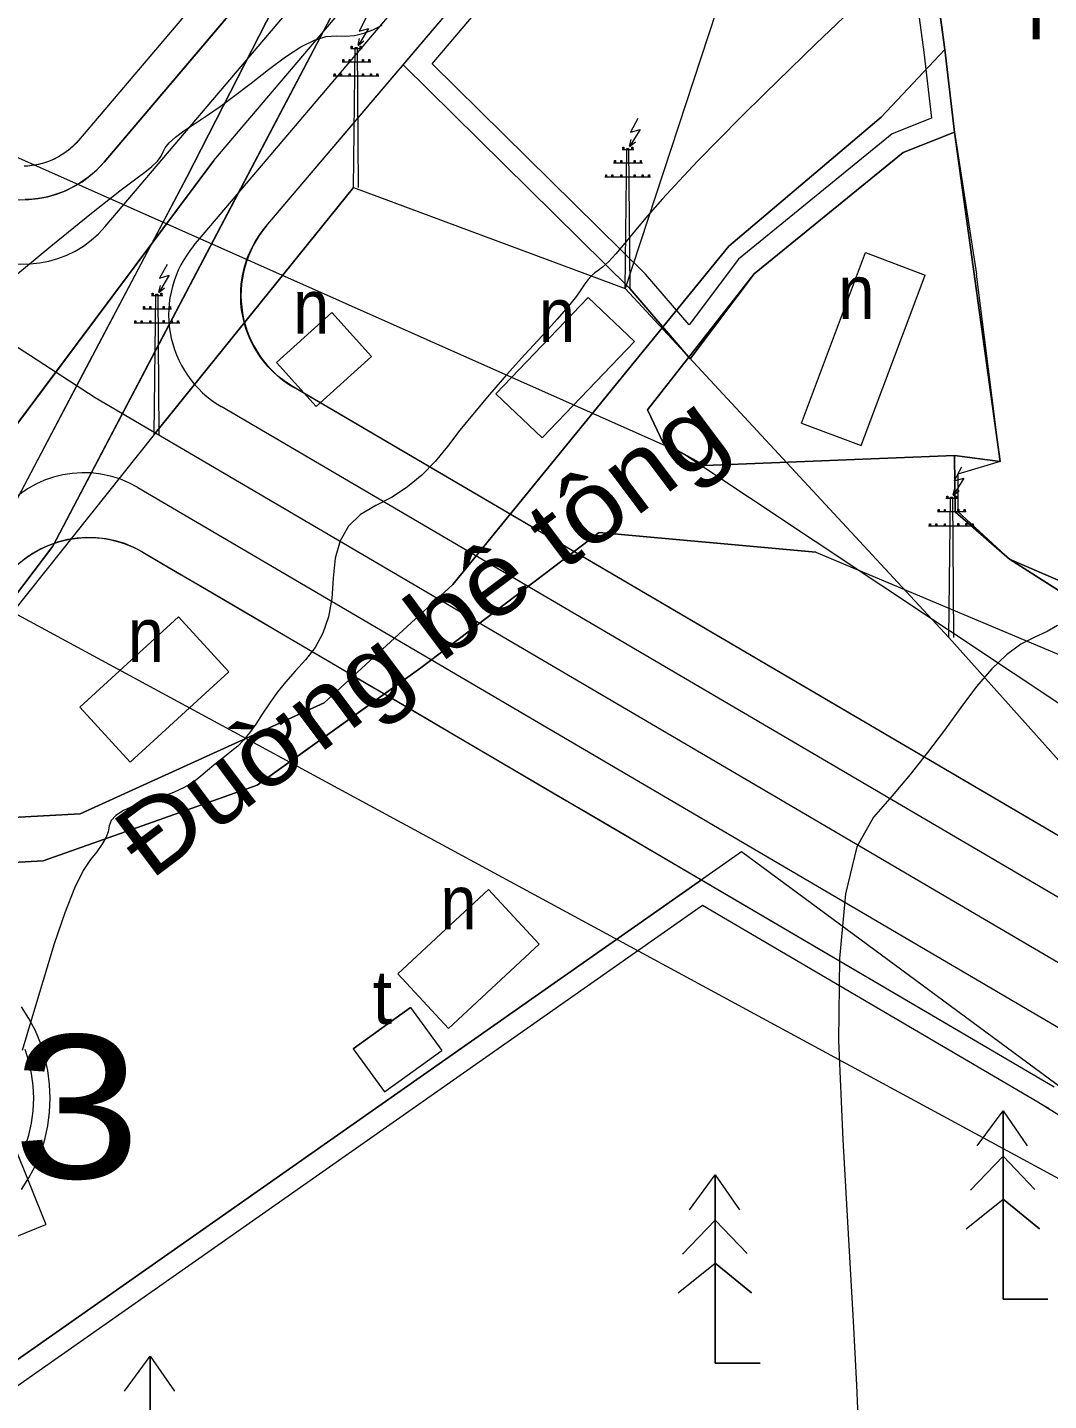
# Model space of a CAD drawing. Header units: metres. Extents: x 533049 to 537618, y 1849954 to 1852676.
# Drawn here: x 534812.5 to 534908.3, y 1851208.9 to 1851337.7 of the extents above; entities that cross this region are included whole.
import ezdxf

# ---------------------------------------------------------------- set-up
doc = ezdxf.new("R2010")
doc.units = ezdxf.units.M
doc.header["$LTSCALE"] = 2
for name, color, linetype, lineweight in [('11', 7, 'Continuous', 13), ('13', 7, 'Continuous', 13), ('20', 7, 'Continuous', 13), ('31', 7, 'Continuous', 13), ('38', 7, 'Continuous', 13), ('50', 7, 'Continuous', 13), ('51', 7, 'Continuous', 13), ('52', 7, 'Continuous', 13), ('54', 7, 'Continuous', 13), ('55', 7, 'Continuous', 13), ('56', 7, 'Continuous', 13), ('57', 7, 'Continuous', 13), ('60', 7, 'Continuous', 13)]:
    doc.layers.add(name, color=color, linetype=linetype, lineweight=lineweight)

msp = doc.modelspace()

# ---------------------------------------------------------------- linework, layer by layer
at = {"linetype": 'Continuous', "lineweight": 13}
msp.add_lwpolyline([(534899.44, 1851327.9), (534898.55, 1851335.65), (534896.62, 1851349.86), (534895.8, 1851364.88), (534947.28, 1851369.51), (534974.91, 1851368.6), (534973.59, 1851349.6), (534975.92, 1851326.78), (534969.19, 1851324.88), (534968.68, 1851278.85), (534958.61, 1851275.67), (534929.69, 1851277.02), (534927.1, 1851273.51), (534904.62, 1851287.85), (534899.51, 1851292.29), (534899.44, 1851297.57), (534903.73, 1851297.02)], close=True, dxfattribs=at)
at = {"layer": '11'}
for points in [[(534811.92, 1851228.71), (534812.62, 1851229.81), (534813.23, 1851230.96), (534813.73, 1851232.17), (534814.12, 1851233.41), (534814.4, 1851234.68), (534814.57, 1851235.98), (534814.63, 1851237.28), (534814.57, 1851238.58), (534814.4, 1851239.87), (534814.12, 1851241.15), (534813.73, 1851242.39), (534813.23, 1851243.6), (534812.62, 1851244.75), (534811.92, 1851245.85)], [(534812.27, 1851232.7), (534812.62, 1851233.81), (534812.88, 1851234.95), (534813.03, 1851236.11), (534813.08, 1851237.28), (534813.03, 1851238.45), (534812.88, 1851239.61), (534812.62, 1851240.75), (534812.27, 1851241.86)]]:
    msp.add_lwpolyline(points, dxfattribs=at)
at = {"layer": '13'}
msp.add_line((534829.97, 1851325.25), (534921.58, 1851433.16), dxfattribs=at)
for points in [[(534702.42, 1851378.61), (534818.85, 1851303.01)], [(534829.97, 1851325.25), (534790.11, 1851271.87)], [(534818.85, 1851303.01), (534913.46, 1851247.5)]]:
    msp.add_lwpolyline(points, dxfattribs=at)
at = {"layer": '20'}
for p, q in [((534896.62, 1851349.86), (534898.55, 1851335.65)), ((534899.44, 1851327.9), (534901.5, 1851314.58)), ((534885.09, 1851300.61), (534891.09, 1851316.6)), ((534885.09, 1851300.61), (534891.09, 1851316.6)), ((534891.09, 1851316.6), (534896.71, 1851314.49)), ((534890.71, 1851298.5), (534896.71, 1851314.49)), ((534856.44, 1851303.36), (534865.1, 1851312.4)), ((534869.43, 1851308.25), (534865.1, 1851312.4)), ((534841.04, 1851310.98), (534835.85, 1851306.29)), ((534869.43, 1851308.25), (534860.77, 1851299.21)), ((534860.77, 1851299.21), (534869.43, 1851308.25)), ((534844.77, 1851306.85), (534839.58, 1851302.16)), ((534839.58, 1851302.16), (534835.85, 1851306.29)), ((534860.77, 1851299.21), (534856.44, 1851303.36)), ((534885.09, 1851300.61), (534890.71, 1851298.5)), ((534904.62, 1851287.85), (534931.34, 1851270.81)), ((534904.62, 1851287.85), (534931.34, 1851270.81)), ((534817.41, 1851273.96), (534826.66, 1851282.42)), ((534831.39, 1851277.26), (534826.66, 1851282.42)), ((534822.13, 1851268.79), (534831.39, 1851277.26)), ((534822.13, 1851268.79), (534831.39, 1851277.26)), ((534822.13, 1851268.79), (534817.41, 1851273.96)), ((534855.74, 1851256.87), (534847.22, 1851248.96)), ((534847.22, 1851248.96), (534855.74, 1851256.87)), ((534855.74, 1851256.87), (534860.5, 1851251.74)), ((534851.98, 1851243.83), (534860.5, 1851251.74)), ((534847.22, 1851248.96), (534851.98, 1851243.83)), ((534848.43, 1851245.8), (534843.05, 1851241.92)), ((534843.05, 1851241.92), (534848.43, 1851245.8)), ((534848.43, 1851245.8), (534851.35, 1851241.74)), ((534843.05, 1851241.92), (534845.97, 1851237.87)), ((534845.97, 1851237.87), (534851.35, 1851241.74)), ((534808.98, 1851238.41), (534814.21, 1851225.42)), ((534807.04, 1851222.53), (534814.21, 1851225.42))]:
    msp.add_line(p, q, dxfattribs=at)
msp.add_lwpolyline([(534841.04, 1851310.98), (534844.77, 1851306.85), (534841.04, 1851310.98)], dxfattribs=at)
at = {"layer": '31'}
for points in [[(534807.27, 1851207.32), (534875.8, 1851255.39), (534907.26, 1851236.94), (534907.78, 1851236.63), (534908.29, 1851236.33)], [(534807.27, 1851207.32), (534875.8, 1851255.39), (534907.26, 1851236.94), (534914.68, 1851232.35)]]:
    msp.add_lwpolyline(points, dxfattribs=at)
at = {"layer": '38'}
for points in [[(534900.68, 1851425.37), (534817.28, 1851327.13), (534816.88, 1851326.7), (534816.45, 1851326.31), (534815.99, 1851325.95), (534815.5, 1851325.64), (534814.98, 1851325.37), (534814.45, 1851325.14), (534813.89, 1851324.96), (534813.33, 1851324.83), (534812.75, 1851324.74), (534812.17, 1851324.71)], [(534900.68, 1851425.37), (534817.28, 1851327.13), (534817.05, 1851326.87), (534816.81, 1851326.63), (534816.56, 1851326.4), (534816.3, 1851326.18), (534816.02, 1851325.98), (534815.74, 1851325.79), (534815.45, 1851325.61), (534815.15, 1851325.45), (534814.84, 1851325.3), (534814.52, 1851325.17), (534814.2, 1851325.05), (534813.88, 1851324.95), (534813.54, 1851324.87), (534813.21, 1851324.81), (534812.87, 1851324.76), (534812.53, 1851324.72), (534812.19, 1851324.71)]]:
    msp.add_lwpolyline(points, dxfattribs=at)
at = {"layer": '50'}
msp.add_lwpolyline([(536135.62, 1851789.73), (535515.36, 1851926.72), (535258.49, 1851965.9), (535022.43, 1852017.88), (534680.94, 1852158.74), (534430.49, 1852265.01), (534355.97, 1852086.41), (534346.15, 1851984.65), (534462.32, 1851750.84), (534498.61, 1851623.52), (534531.69, 1851526.54), (534597.01, 1851432.26), (534785.89, 1851296.54), (534919.76, 1851224.01), (534977.19, 1851164.91), (535024.77, 1851103.67), (535103, 1851049.68), (535187.68, 1851009.38), (535275.89, 1851002.01), (535384.77, 1851022.15), (535615.7, 1851282.83), (535719.73, 1851373.89), (535864.09, 1851423.05), (536000.84, 1851463.59)], dxfattribs=at)
at = {"layer": '51'}
msp.add_lwpolyline([(534894.62, 1851349.67), (534896.56, 1851335.4), (534897.28, 1851329.2), (534893.6, 1851327.74), (534879.2, 1851316), (534874.57, 1851309.82), (534870.45, 1851314.59), (534850.46, 1851334.32), (534919.08, 1851415.15)], dxfattribs=at)
msp.add_lwpolyline([(534894.62, 1851349.67), (534896.56, 1851335.4), (534897.28, 1851329.2), (534893.6, 1851327.74), (534879.2, 1851316), (534874.57, 1851309.82), (534870.45, 1851314.59), (534850.46, 1851334.32), (534919.08, 1851415.15)], dxfattribs=at)
msp.add_lwpolyline([(534899.44, 1851327.9), (534898.55, 1851335.65), (534896.62, 1851349.86), (534895.8, 1851364.88), (534947.28, 1851369.51), (534974.91, 1851368.6), (534973.59, 1851349.6), (534975.92, 1851326.78), (534969.19, 1851324.88), (534968.68, 1851278.85), (534958.61, 1851275.67), (534929.69, 1851277.02), (534927.1, 1851273.51), (534904.62, 1851287.85), (534899.51, 1851292.29), (534899.44, 1851297.57), (534903.73, 1851297.02)], close=True, dxfattribs=at)
at = {"layer": '52'}
for points in [[(534918.64, 1851256.35), (534837.41, 1851304), (534836.68, 1851304.47), (534835.99, 1851305.01), (534835.35, 1851305.6), (534834.77, 1851306.25), (534834.25, 1851306.94), (534833.78, 1851307.68), (534833.39, 1851308.46), (534833.06, 1851309.26), (534832.81, 1851310.1), (534832.63, 1851310.95), (534832.52, 1851311.81), (534832.49, 1851312.68), (534832.54, 1851313.55), (534832.66, 1851314.41), (534832.85, 1851315.26), (534833.12, 1851316.09), (534833.47, 1851316.89), (534833.88, 1851317.66), (534834.35, 1851318.39), (534834.89, 1851319.07), (534847.73, 1851334.2), (534868.99, 1851313.22), (534874.67, 1851306.63), (534880.65, 1851314.61), (534894.62, 1851325.99), (534899.44, 1851327.9), (534903.73, 1851297.02), (534899.77, 1851295.83), (534899.76, 1851292.31), (534904.62, 1851287.85), (534927.1, 1851273.51)], [(534812.02, 1851287.71), (534812.71, 1851288.21), (534813.45, 1851288.66), (534814.22, 1851289.04), (534815.02, 1851289.35), (534815.84, 1851289.59), (534816.69, 1851289.76), (534817.54, 1851289.86), (534818.4, 1851289.88), (534819.25, 1851289.83), (534820.1, 1851289.71), (534820.94, 1851289.51), (534821.76, 1851289.25), (534822.55, 1851288.91), (534823.3, 1851288.51), (534875.71, 1851257.77), (534806.16, 1851208.99)]]:
    msp.add_lwpolyline(points, dxfattribs=at)
at = {"layer": '54'}
for p, q in [((534819.79, 1851319.06), (534908.96, 1851424.1)), ((534828.1, 1851317.26), (534916.65, 1851421.57)), ((534916.11, 1851252.03), (534830.66, 1851302.16)), ((534822.84, 1851294.58), (534910.8, 1851242.98))]:
    msp.add_line(p, q, dxfattribs=at)
for centre, start, end in [((534812.17, 1851325.52), 237.0035, 319.671), ((534835.73, 1851310.78), 139.671, 239.602), ((534817.79, 1851285.95), 59.602, 143.2507)]:
    msp.add_arc(centre, 10, start, end, dxfattribs=at)
at = {"layer": '55'}
for p, q in [((534819.67, 1851325.09), (534903.07, 1851423.34)), ((534834.89, 1851319.07), (534917.55, 1851416.45)), ((534918.64, 1851256.35), (534837.45, 1851303.98)), ((534823.3, 1851288.51), (534908.27, 1851238.66))]:
    msp.add_line(p, q, dxfattribs=at)
for centre, start, end in [((534812.05, 1851331.56), 237.0035, 319.671), ((534842.52, 1851312.6), 139.671, 239.602), ((534818.25, 1851279.88), 59.602, 143.2507)]:
    msp.add_arc(centre, 10, start, end, dxfattribs=at)
at = {"layer": '56'}
msp.add_line((534790.11, 1851271.87), (534829.97, 1851325.25), dxfattribs=at)
at = {"layer": '57'}
for p, q in [((534896.62, 1851349.86), (534898.55, 1851335.65)), ((534843.88, 1851344.28), (534814.88, 1851289.06)), ((534843.5, 1851336.06), (534843.65, 1851336.67)), ((534842.81, 1851335.75), (534843.89, 1851335.75)), ((534842, 1851334.5), (534844.71, 1851334.5)), ((534841.18, 1851333.17), (534845.46, 1851333.17)), ((534899.44, 1851327.9), (534901.5, 1851314.58)), ((534868.28, 1851326.28), (534869.37, 1851326.28)), ((534868.97, 1851326.59), (534869.12, 1851327.2)), ((534867.47, 1851325.03), (534870.18, 1851325.03)), ((534866.65, 1851323.7), (534870.94, 1851323.7)), ((534843.08, 1851322.7), (534824.38, 1851299.54)), ((534885.09, 1851300.61), (534891.09, 1851316.6)), ((534885.09, 1851300.61), (534891.09, 1851316.6)), ((534891.09, 1851316.6), (534896.71, 1851314.49)), ((534824.81, 1851312.9), (534824.96, 1851313.51)), ((534890.71, 1851298.5), (534896.71, 1851314.49)), ((534824.11, 1851312.59), (534825.2, 1851312.59)), ((534856.44, 1851303.36), (534865.1, 1851312.4)), ((534869.43, 1851308.25), (534865.1, 1851312.4)), ((534898.92, 1851280.5), (534868.55, 1851313.22)), ((534823.3, 1851311.34), (534826.01, 1851311.34)), ((534841.04, 1851310.98), (534835.85, 1851306.29)), ((534841.04, 1851310.98), (534844.77, 1851306.85)), ((534844.77, 1851306.85), (534841.04, 1851310.98)), ((534822.49, 1851310.01), (534826.77, 1851310.01)), ((534869.43, 1851308.25), (534860.77, 1851299.21)), ((534860.77, 1851299.21), (534869.43, 1851308.25)), ((534844.77, 1851306.85), (534839.58, 1851302.16)), ((534839.58, 1851302.16), (534835.85, 1851306.29)), ((534860.77, 1851299.21), (534856.44, 1851303.36)), ((534885.09, 1851300.61), (534890.71, 1851298.5)), ((534824.38, 1851299.54), (534790.22, 1851256.74)), ((534876.02, 1851296.63), (534899.44, 1851297.57)), ((534899.34, 1851293.87), (534899.49, 1851294.48)), ((534898.65, 1851293.56), (534899.73, 1851293.56)), ((534897.84, 1851292.31), (534900.55, 1851292.31)), ((534897.02, 1851290.98), (534901.3, 1851290.98)), ((534904.62, 1851287.85), (534931.34, 1851270.81)), ((534904.62, 1851287.85), (534931.34, 1851270.81)), ((534817.41, 1851273.96), (534826.66, 1851282.42)), ((534831.39, 1851277.26), (534826.66, 1851282.42)), ((534898.92, 1851280.5), (534930.77, 1851244.81)), ((534822.13, 1851268.79), (534831.39, 1851277.26)), ((534822.13, 1851268.79), (534831.39, 1851277.26)), ((534822.13, 1851268.79), (534817.41, 1851273.96)), ((534855.74, 1851256.87), (534847.22, 1851248.96)), ((534847.22, 1851248.96), (534855.74, 1851256.87)), ((534855.74, 1851256.87), (534860.5, 1851251.74)), ((534851.98, 1851243.83), (534860.5, 1851251.74)), ((534847.22, 1851248.96), (534851.98, 1851243.83)), ((534848.43, 1851245.8), (534843.05, 1851241.92)), ((534843.05, 1851241.92), (534848.43, 1851245.8)), ((534848.43, 1851245.8), (534851.35, 1851241.74)), ((534843.05, 1851241.92), (534845.97, 1851237.87)), ((534845.97, 1851237.87), (534851.35, 1851241.74)), ((534808.98, 1851238.41), (534814.21, 1851225.42)), ((534904.01, 1851236.09), (534904.01, 1851218.42)), ((534900.95, 1851228.65), (534904.01, 1851231.85)), ((534906.99, 1851228.72), (534904.01, 1851231.85)), ((534877.01, 1851230.09), (534877.01, 1851212.42)), ((534900.53, 1851225.03), (534904.01, 1851227.81)), ((534907.42, 1851225.03), (534904.01, 1851227.81)), ((534873.95, 1851222.65), (534877.01, 1851225.85)), ((534879.99, 1851222.72), (534877.01, 1851225.85)), ((534807.04, 1851222.53), (534814.21, 1851225.42)), ((534873.53, 1851219.03), (534877.01, 1851221.81)), ((534880.42, 1851219.03), (534877.01, 1851221.81)), ((534904.01, 1851218.42), (534908.22, 1851218.42)), ((534824.01, 1851213.09), (534824.01, 1851195.42)), ((534877.01, 1851212.42), (534881.22, 1851212.42))]:
    msp.add_line(p, q, dxfattribs=at)
for points in [[(534435.02, 1852302.37), (534325.71, 1852049.19), (534353.83, 1851932.14), (534451.75, 1851760.49), (534494.45, 1851609.32), (534521.83, 1851454.44), (534874.05, 1851297.73), (534980, 1851227.29), (535025.24, 1851130.42), (535137.95, 1851046.53), (535351.89, 1851022.3), (535580.63, 1851242.44), (535635.17, 1851288.02), (535713.4, 1851370.26), (536002.39, 1851411.84), (536158.13, 1851571.22), (536125.74, 1851798.92), (536134.24, 1851845.92), (534499.3, 1852312.5)], [(534842.87, 1851335.76), (534842.87, 1851335.96), (534842.96, 1851335.96), (534842.96, 1851335.76)], [(534843.71, 1851335.76), (534843.71, 1851335.96), (534843.8, 1851335.96), (534843.8, 1851335.76)], [(534842.07, 1851334.5), (534842.07, 1851334.7), (534842.16, 1851334.7), (534842.16, 1851334.5)], [(534842.66, 1851334.5), (534842.66, 1851334.7), (534842.75, 1851334.7), (534842.75, 1851334.5)], [(534843.92, 1851334.51), (534843.92, 1851334.71), (534844.01, 1851334.71), (534844.01, 1851334.51)], [(534844.51, 1851334.5), (534844.51, 1851334.7), (534844.6, 1851334.7), (534844.6, 1851334.5)], [(534841.26, 1851333.17), (534841.26, 1851333.37), (534841.35, 1851333.37), (534841.35, 1851333.17)], [(534841.85, 1851333.17), (534841.85, 1851333.37), (534841.94, 1851333.37), (534841.94, 1851333.17)], [(534842.66, 1851333.17), (534842.66, 1851333.37), (534842.75, 1851333.37), (534842.75, 1851333.17)], [(534843.92, 1851333.18), (534843.92, 1851333.38), (534844.01, 1851333.38), (534844.01, 1851333.18)], [(534844.68, 1851333.18), (534844.68, 1851333.38), (534844.77, 1851333.38), (534844.77, 1851333.18)], [(534845.27, 1851333.17), (534845.27, 1851333.37), (534845.36, 1851333.37), (534845.36, 1851333.17)], [(534868.35, 1851326.29), (534868.35, 1851326.49), (534868.44, 1851326.49), (534868.44, 1851326.29)], [(534869.18, 1851326.29), (534869.18, 1851326.49), (534869.27, 1851326.49), (534869.27, 1851326.29)], [(534867.55, 1851325.03), (534867.55, 1851325.23), (534867.64, 1851325.23), (534867.64, 1851325.03)], [(534868.14, 1851325.03), (534868.14, 1851325.23), (534868.23, 1851325.23), (534868.23, 1851325.03)], [(534869.39, 1851325.04), (534869.39, 1851325.24), (534869.48, 1851325.24), (534869.48, 1851325.04)], [(534869.98, 1851325.03), (534869.98, 1851325.23), (534870.07, 1851325.23), (534870.07, 1851325.03)], [(534866.73, 1851323.69), (534866.73, 1851323.9), (534866.82, 1851323.9), (534866.82, 1851323.69)], [(534867.32, 1851323.69), (534867.32, 1851323.9), (534867.41, 1851323.9), (534867.41, 1851323.69)], [(534868.14, 1851323.69), (534868.14, 1851323.9), (534868.23, 1851323.9), (534868.23, 1851323.69)], [(534869.39, 1851323.71), (534869.39, 1851323.91), (534869.48, 1851323.91), (534869.48, 1851323.71)], [(534870.15, 1851323.71), (534870.15, 1851323.91), (534870.24, 1851323.91), (534870.24, 1851323.71)], [(534870.74, 1851323.69), (534870.74, 1851323.9), (534870.83, 1851323.9), (534870.83, 1851323.69)], [(534824.18, 1851312.6), (534824.18, 1851312.8), (534824.27, 1851312.8), (534824.27, 1851312.6)], [(534825.01, 1851312.6), (534825.01, 1851312.8), (534825.1, 1851312.8), (534825.1, 1851312.6)], [(534823.38, 1851311.34), (534823.38, 1851311.54), (534823.47, 1851311.54), (534823.47, 1851311.34)], [(534823.97, 1851311.34), (534823.97, 1851311.54), (534824.06, 1851311.54), (534824.06, 1851311.34)], [(534825.23, 1851311.35), (534825.23, 1851311.55), (534825.32, 1851311.55), (534825.32, 1851311.35)], [(534825.82, 1851311.34), (534825.82, 1851311.54), (534825.91, 1851311.54), (534825.91, 1851311.34)], [(534822.56, 1851310.01), (534822.56, 1851310.21), (534822.65, 1851310.21), (534822.65, 1851310.01)], [(534823.15, 1851310.01), (534823.15, 1851310.21), (534823.24, 1851310.21), (534823.24, 1851310.01)], [(534823.97, 1851310.01), (534823.97, 1851310.21), (534824.06, 1851310.21), (534824.06, 1851310.01)], [(534825.23, 1851310.02), (534825.23, 1851310.22), (534825.32, 1851310.22), (534825.32, 1851310.02)], [(534825.98, 1851310.02), (534825.98, 1851310.22), (534826.07, 1851310.22), (534826.07, 1851310.02)], [(534826.57, 1851310.01), (534826.57, 1851310.21), (534826.66, 1851310.21), (534826.66, 1851310.01)], [(534898.72, 1851293.56), (534898.72, 1851293.76), (534898.81, 1851293.76), (534898.81, 1851293.56)], [(534899.55, 1851293.56), (534899.55, 1851293.76), (534899.64, 1851293.76), (534899.64, 1851293.56)], [(534897.91, 1851292.31), (534897.91, 1851292.51), (534898, 1851292.51), (534898, 1851292.31)], [(534898.5, 1851292.31), (534898.5, 1851292.51), (534898.59, 1851292.51), (534898.59, 1851292.31)], [(534899.76, 1851292.32), (534899.76, 1851292.52), (534899.85, 1851292.52), (534899.85, 1851292.32)], [(534900.35, 1851292.31), (534900.35, 1851292.51), (534900.44, 1851292.51), (534900.44, 1851292.31)], [(534897.1, 1851290.97), (534897.1, 1851291.17), (534897.19, 1851291.17), (534897.19, 1851290.97)], [(534897.69, 1851290.97), (534897.69, 1851291.17), (534897.78, 1851291.17), (534897.78, 1851290.97)], [(534898.5, 1851290.97), (534898.5, 1851291.17), (534898.59, 1851291.17), (534898.59, 1851290.97)], [(534899.76, 1851290.99), (534899.76, 1851291.19), (534899.85, 1851291.19), (534899.85, 1851290.99)], [(534900.52, 1851290.99), (534900.52, 1851291.19), (534900.61, 1851291.19), (534900.61, 1851290.99)], [(534901.11, 1851290.97), (534901.11, 1851291.17), (534901.2, 1851291.17), (534901.2, 1851290.97)]]:
    msp.add_lwpolyline(points, close=True, dxfattribs=at)
for points in [[(534929.43, 1851445.52), (534922.76, 1851435.15), (534911.74, 1851426.27), (534871.11, 1851402.82), (534854.13, 1851380.8), (534838.65, 1851345.88), (534837.64, 1851343.62), (534827.43, 1851323.69), (534817.99, 1851305.81), (534808.55, 1851287.92)], [(534800.26, 1851269.79), (534814.88, 1851289.06), (534824.82, 1851308), (534834.77, 1851326.94), (534843.88, 1851344.28), (534862.95, 1851386), (534879.89, 1851402.41), (534914.73, 1851422.48), (534931.82, 1851438.05)], [(534808.55, 1851287.92), (534827.43, 1851323.69), (534837.64, 1851343.62), (534854.13, 1851380.8), (534871.11, 1851402.82), (534894.07, 1851416.56), (534911.74, 1851426.27)], [(534814.88, 1851289.06), (534843.88, 1851344.28), (534862.95, 1851386)], [(534891.33, 1851382.55), (534868.55, 1851313.22), (534898.92, 1851280.5)], [(534809.71, 1851313.1), (534814.68, 1851317.19), (534818.5, 1851320.3), (534821.16, 1851322.41), (534822.66, 1851323.53), (534823.5, 1851324.14), (534824.17, 1851324.69), (534824.68, 1851325.19), (534825.03, 1851325.64), (534825.21, 1851326.04), (534825.4, 1851326.44), (534825.79, 1851326.91), (534826.38, 1851327.44), (534827.17, 1851328.03), (534828.15, 1851328.68), (534829.3, 1851329.43), (534830.57, 1851330.32), (534831.95, 1851331.34), (534833.46, 1851332.49), (534835.09, 1851333.77), (534836.7, 1851334.98), (534838.14, 1851335.9), (534839.42, 1851336.53), (534840.52, 1851336.87), (534841.46, 1851336.92), (534842.32, 1851336.89), (534843.17, 1851336.98), (534844.03, 1851337.18), (534844.89, 1851337.51), (534845.76, 1851337.95)], [(534844.27, 1851338.66), (534843.59, 1851337.37), (534844.48, 1851337.63), (534843.5, 1851336.03), (534844.05, 1851336.47)], [(534889.05, 1851338.66), (534886.48, 1851336.2), (534884.02, 1851333.83), (534881.67, 1851331.54), (534879.45, 1851329.33), (534877.33, 1851327.2), (534875.38, 1851325.2), (534873.62, 1851323.34), (534872.06, 1851321.64), (534870.69, 1851320.09), (534869.52, 1851318.69), (534868.52, 1851317.48), (534867.67, 1851316.5), (534866.98, 1851315.75), (534866.43, 1851315.22), (534866.04, 1851314.92)], [(534915.86, 1851280.68), (534904.62, 1851287.85), (534899.51, 1851292.29), (534899.44, 1851297.57), (534876.02, 1851296.63), (534872.14, 1851298.7), (534870.64, 1851301.85), (534880.65, 1851314.61), (534894.62, 1851325.99), (534899.44, 1851327.9), (534898.55, 1851335.65), (534892.56, 1851329.31), (534878.27, 1851317.22), (534871.99, 1851309.52), (534865.33, 1851301.34), (534852.39, 1851285.47), (534840.33, 1851274.37), (534817.43, 1851263.96), (534802.49, 1851263.13)], [(534898.55, 1851335.65), (534892.56, 1851329.31), (534878.27, 1851317.22), (534852.39, 1851285.47), (534840.33, 1851274.37)], [(534840.33, 1851274.37), (534852.39, 1851285.47), (534878.27, 1851317.22), (534892.56, 1851329.31), (534898.55, 1851335.65)], [(534843.08, 1851322.7), (534843.23, 1851335.85), (534843.41, 1851335.85), (534843.51, 1851322.7)], [(534869.74, 1851329.19), (534869.06, 1851327.9), (534869.95, 1851328.16), (534868.97, 1851326.55), (534869.53, 1851327)], [(534899.44, 1851327.9), (534894.62, 1851325.99), (534880.65, 1851314.61), (534870.64, 1851301.85), (534872.14, 1851298.7)], [(534899.44, 1851327.9), (534894.62, 1851325.99), (534880.65, 1851314.61), (534870.64, 1851301.85), (534872.14, 1851298.7)], [(534868.55, 1851313.22), (534868.71, 1851326.38), (534868.88, 1851326.38), (534868.99, 1851313.22)], [(534824.38, 1851299.54), (534843.08, 1851322.7), (534868.55, 1851313.22)], [(534866.04, 1851314.92), (534865.72, 1851314.7), (534865.4, 1851314.42), (534865.08, 1851314.07), (534864.77, 1851313.66), (534864.45, 1851313.19), (534863.99, 1851312.53), (534863.23, 1851311.59), (534862.17, 1851310.36), (534860.81, 1851308.84), (534859.16, 1851307.03), (534857.42, 1851305.12), (534855.83, 1851303.3), (534854.38, 1851301.57), (534853.06, 1851299.94), (534851.88, 1851298.4), (534850.73, 1851296.99), (534849.48, 1851295.73), (534848.13, 1851294.62), (534846.69, 1851293.67), (534845.16, 1851292.88), (534843.74, 1851292.03), (534842.62, 1851290.93), (534841.82, 1851289.57), (534841.34, 1851287.95), (534841.16, 1851286.07), (534841.04, 1851284.16), (534840.72, 1851282.44), (534840.2, 1851280.91), (534839.49, 1851279.56), (534838.57, 1851278.41), (534837.59, 1851277.35), (534836.7, 1851276.32), (534835.89, 1851275.29), (534835.16, 1851274.28), (534834.51, 1851273.29), (534833.91, 1851272.36), (534833.33, 1851271.56), (534832.76, 1851270.87), (534832.21, 1851270.3), (534831.66, 1851269.85), (534831.12, 1851269.44), (534830.56, 1851269), (534829.98, 1851268.53), (534829.38, 1851268.02), (534828.76, 1851267.48), (534828.05, 1851266.94), (534827.2, 1851266.43), (534826.19, 1851265.95), (534825.03, 1851265.51), (534823.72, 1851265.1), (534822.47, 1851264.7), (534821.49, 1851264.27), (534820.78, 1851263.81), (534820.33, 1851263.33), (534820.16, 1851262.82), (534820.06, 1851262.28), (534819.83, 1851261.7), (534819.48, 1851261.07), (534819.01, 1851260.4), (534818.41, 1851259.68), (534817.71, 1851258.63), (534816.9, 1851256.97), (534816.01, 1851254.68), (534815.01, 1851251.76), (534813.92, 1851248.23), (534812.87, 1851244.69), (534812, 1851241.74)], [(534825.58, 1851315.5), (534824.89, 1851314.21), (534825.79, 1851314.47), (534824.81, 1851312.87), (534825.36, 1851313.31)], [(534929.69, 1851277.02), (534904.62, 1851287.85), (534899.51, 1851292.29), (534899.44, 1851297.57), (534903.73, 1851297.02), (534901.5, 1851314.58)], [(534824.38, 1851299.54), (534824.54, 1851312.7), (534824.71, 1851312.7), (534824.82, 1851299.54)], [(534872.08, 1851298.82), (534876.02, 1851296.63), (534899.44, 1851297.57)], [(534903.73, 1851297.02), (534899.44, 1851297.57), (534899.51, 1851292.29), (534904.62, 1851287.85), (534929.69, 1851277.02)], [(534900.11, 1851296.47), (534899.43, 1851295.18), (534900.32, 1851295.44), (534899.34, 1851293.83), (534899.9, 1851294.28)], [(534898.92, 1851280.5), (534899.08, 1851293.66), (534899.25, 1851293.66), (534899.36, 1851280.5)], [(534799.93, 1851258.77), (534813.95, 1851259.54), (534834.05, 1851266.63), (534841.72, 1851272.14), (534849.39, 1851277.65), (534860.15, 1851285.81), (534866.13, 1851290.34), (534886.44, 1851288.51), (534915.17, 1851276.39), (534941.28, 1851257.6), (534974.04, 1851228.67), (534995.5, 1851189.06), (535015.94, 1851147.12), (535028.65, 1851128.5), (535035.83, 1851122.25), (535097.02, 1851068.93), (535125.37, 1851047.07)], [(534834.05, 1851266.63), (534849.39, 1851277.65), (534866.13, 1851290.34), (534886.44, 1851288.51)], [(534886.44, 1851288.51), (534866.13, 1851290.34), (534849.39, 1851277.65), (534834.05, 1851266.63)], [(534814.88, 1851289.06), (534800.26, 1851269.79), (534802.49, 1851263.13), (534817.43, 1851263.96), (534840.33, 1851274.37)], [(534886.44, 1851288.51), (534915.17, 1851276.39), (534941.28, 1851257.6), (534974.04, 1851228.67)], [(534909.11, 1851281.61), (534908.15, 1851281.07), (534906.98, 1851280.54), (534905.67, 1851279.87), (534904.33, 1851278.88), (534902.94, 1851277.55), (534901.51, 1851275.9), (534900.03, 1851273.92), (534898.51, 1851271.79), (534896.92, 1851269.7), (534895.29, 1851267.65), (534893.59, 1851265.63), (534891.84, 1851263.64), (534890.3, 1851260.86), (534889.24, 1851256.44), (534888.67, 1851250.38), (534888.57, 1851242.69), (534888.96, 1851233.36), (534889.52, 1851224.04), (534889.96, 1851216.38), (534890.26, 1851210.36), (534890.44, 1851206)], [(534817.43, 1851263.96), (534802.49, 1851263.13), (534800.26, 1851269.79)], [(534834.05, 1851266.63), (534813.95, 1851259.54), (534799.93, 1851258.77), (534784.6, 1851258.29), (534760.42, 1851244.7)], [(534813.95, 1851259.54), (534799.93, 1851258.77), (534784.6, 1851258.29), (534760.42, 1851244.7)], [(534874.81, 1850936.33), (534917.14, 1851059.31), (534938.82, 1851087.22), (534987.34, 1851080.58), (535015.73, 1851103.31), (534972.89, 1851156.54), (534930.56, 1851222.68), (534879.46, 1851260.4), (534806.16, 1851208.99)], [(534901.59, 1851232.8), (534904.01, 1851236.09), (534906.28, 1851232.8)], [(534901.59, 1851232.8), (534904.01, 1851236.09), (534906.28, 1851232.8)], [(534908.22, 1851218.42), (534904.01, 1851218.42), (534904.01, 1851236.09)], [(534900.95, 1851228.65), (534904.01, 1851231.85), (534906.99, 1851228.72)], [(534874.59, 1851226.8), (534877.01, 1851230.09), (534879.28, 1851226.8)], [(534874.59, 1851226.8), (534877.01, 1851230.09), (534879.28, 1851226.8)], [(534881.22, 1851212.42), (534877.01, 1851212.42), (534877.01, 1851230.09)], [(534900.53, 1851225.03), (534904.01, 1851227.81), (534907.42, 1851225.03)], [(534873.95, 1851222.65), (534877.01, 1851225.85), (534879.99, 1851222.72)], [(534873.53, 1851219.03), (534877.01, 1851221.81), (534880.42, 1851219.03)], [(534821.59, 1851209.8), (534824.01, 1851213.09), (534826.28, 1851209.8)], [(534821.59, 1851209.8), (534824.01, 1851213.09), (534826.28, 1851209.8)], [(534828.22, 1851195.42), (534824.01, 1851195.42), (534824.01, 1851213.09)]]:
    msp.add_lwpolyline(points, dxfattribs=at)
at = {"layer": '60'}
for points in [[(534903.07, 1851423.34), (534819.67, 1851325.09), (534819.34, 1851324.72), (534818.99, 1851324.37), (534818.62, 1851324.03), (534818.24, 1851323.72), (534817.84, 1851323.42), (534817.43, 1851323.14), (534817, 1851322.88), (534816.57, 1851322.65), (534816.12, 1851322.43), (534815.66, 1851322.24), (534815.19, 1851322.07), (534814.71, 1851321.93), (534814.23, 1851321.81), (534813.74, 1851321.71), (534813.25, 1851321.64), (534812.75, 1851321.59), (534812.26, 1851321.57)], [(534896.62, 1851349.86), (534898.55, 1851335.65), (534899.44, 1851327.9), (534894.62, 1851325.99), (534880.65, 1851314.61), (534874.67, 1851306.63), (534868.99, 1851313.22), (534847.73, 1851334.2), (534917.55, 1851416.45)], [(534833.85, 1851317.61), (534834.16, 1851318.12), (534834.51, 1851318.6), (534834.89, 1851319.07), (534847.73, 1851334.2)], [(534847.73, 1851334.2), (534868.99, 1851313.22), (534874.67, 1851306.63), (534880.65, 1851314.61), (534894.62, 1851325.99), (534899.44, 1851327.9), (534903.73, 1851297.02), (534899.77, 1851295.83), (534899.76, 1851292.31), (534904.62, 1851287.85), (534927.1, 1851273.51)], [(534918.64, 1851256.35), (534837.41, 1851304), (534836.9, 1851304.32), (534836.41, 1851304.67), (534835.94, 1851305.05), (534835.5, 1851305.45), (534835.08, 1851305.89), (534834.69, 1851306.34), (534834.33, 1851306.82), (534834, 1851307.32), (534833.7, 1851307.84), (534833.43, 1851308.37), (534833.19, 1851308.93), (534832.98, 1851309.49), (534832.81, 1851310.07), (534832.68, 1851310.65), (534832.58, 1851311.24), (534832.52, 1851311.84), (534832.49, 1851312.44), (534832.5, 1851313.04), (534832.55, 1851313.64), (534832.63, 1851314.24), (534832.74, 1851314.82), (534832.9, 1851315.41), (534833.08, 1851315.98), (534833.3, 1851316.53), (534833.56, 1851317.08), (534833.85, 1851317.61)], [(534814.58, 1851289.19), (534815.05, 1851289.36), (534815.53, 1851289.51), (534816.02, 1851289.63), (534816.51, 1851289.73), (534817.01, 1851289.81), (534817.51, 1851289.86), (534818.01, 1851289.88), (534818.52, 1851289.88), (534819.02, 1851289.85), (534819.52, 1851289.8), (534820.02, 1851289.72), (534820.51, 1851289.62), (534821, 1851289.5), (534821.48, 1851289.35), (534821.95, 1851289.17), (534822.41, 1851288.97), (534822.86, 1851288.75), (534823.3, 1851288.51), (534825.11, 1851287.45), (534826.92, 1851286.39), (534828.72, 1851285.33), (534830.53, 1851284.27), (534832.34, 1851283.21), (534834.15, 1851282.15), (534835.95, 1851281.09), (534837.76, 1851280.03), (534839.57, 1851278.97), (534841.37, 1851277.91), (534843.18, 1851276.85), (534844.99, 1851275.79), (534846.79, 1851274.73), (534848.6, 1851273.67), (534850.41, 1851272.61), (534852.21, 1851271.55), (534854.02, 1851270.49), (534855.83, 1851269.43), (534857.64, 1851268.37), (534859.44, 1851267.31), (534861.25, 1851266.25), (534863.06, 1851265.19), (534864.86, 1851264.13), (534866.67, 1851263.07), (534868.48, 1851262.01), (534870.28, 1851260.95), (534872.09, 1851259.89), (534873.9, 1851258.83), (534875.71, 1851257.77), (534806.16, 1851208.99)], [(534812.37, 1851287.98), (534812.79, 1851288.26), (534813.22, 1851288.53), (534813.66, 1851288.77), (534814.11, 1851288.99), (534814.58, 1851289.19)], [(534806.16, 1851208.99), (534875.71, 1851257.77), (534908.27, 1851238.66), (534908.79, 1851238.35)]]:
    msp.add_lwpolyline(points, dxfattribs=at)

# ---------------------------------------------------------------- texts
at = {"layer": '11', "width": 1.2}
msp.add_text('a13', height=13.44, dxfattribs=at).set_placement((534787.11, 1851229.77))
at = {"layer": '20', "width": 0.9}
for p in [(534888.55, 1851310.36), (534837.41, 1851308.99), (534860.46, 1851308.22), (534821.9, 1851278.21), (534851.22, 1851253.11)]:
    msp.add_text('n', height=5.08, dxfattribs=at).set_placement(p)
at = {"layer": '20', "width": 1.15}
msp.add_text('Đuờng bê tông', height=6.657, rotation=36.819, dxfattribs=at).set_placement((534824.01, 1851257.67))
at = {"layer": '20'}
msp.add_text('t', height=5, dxfattribs=at).set_placement((534844.85, 1851244.25))
at = {"layer": '57'}
for s, height, width, p in [('Truờng tiểu học', 3.616, 1.45, (534904.98, 1851336.6)), ('n', 5.08, 0.9, (534888.55, 1851310.36)), ('n', 5.08, 0.9, (534837.41, 1851308.99)), ('n', 5.08, 0.9, (534860.46, 1851308.22)), ('n', 5.08, 0.9, (534821.9, 1851278.21)), ('n', 5.08, 0.9, (534851.22, 1851253.11))]:
    msp.add_text(s, height=height, dxfattribs=dict(at, width=width)).set_placement(p)
at = {"layer": '57', "width": 1.15}
msp.add_text('Đuờng bê tông', height=6.657, rotation=36.819, dxfattribs=at).set_placement((534824.01, 1851257.67))
at = {"layer": '57'}
msp.add_text('t', height=5, dxfattribs=at).set_placement((534844.85, 1851244.25))

doc.saveas('drawing.dxf')
